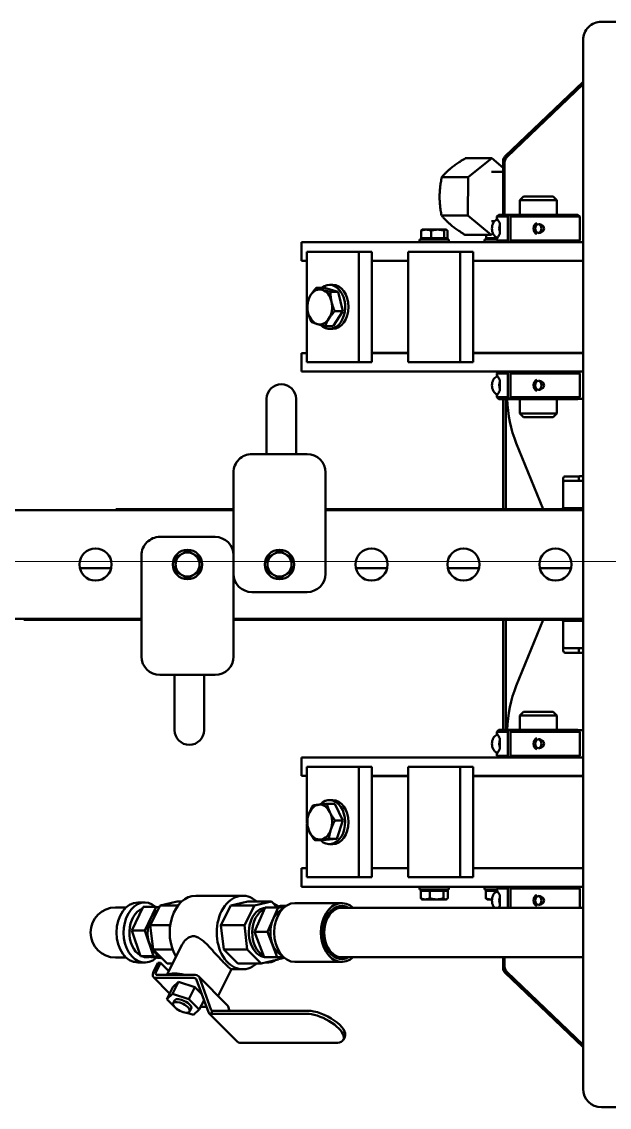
# Model space of a CAD drawing. Extents: x -3873 to 164127, y 7129 to 96529.
# Drawn here: x 45468 to 45787, y 64295 to 64885 of the extents above; entities that cross this region are included whole.
import ezdxf

# ---------------------------------------------------------------- set-up
doc = ezdxf.new("R2010")
doc.units = 0
doc.layers.add('LAYOUT Kromeka', color=1, linetype='CONTINUOUS', lineweight=5)
doc.layers.add('Visible (ISO)', color=7, linetype='CONTINUOUS', lineweight=50)

# ---------------------------------------------------------------- blocks, each defined once
blk = doc.blocks.new('KD45-Shackle washer')
at = {"layer": 'Visible (ISO)', "color": 0}
for p, q in [((7563, 5545), (7600, 5545)), ((7610, 4965), (7610, 5535)), ((7652.46, 5471.75), (7610, 5512.39)), ((7651.21, 5471.58), (7610, 5511.09)), ((7740.3, 5508.26), (7739.48, 5506.63)), ((7744.64, 5510.05), (7796.49, 5510.05)), ((7796.6, 5509.93), (7796.49, 5510.05)), ((7813.34, 5493.8), (7797.8, 5509.49)), ((7812.25, 5494.13), (7760.41, 5494.13)), ((7811.43, 5492.5), (7812.25, 5494.13)), ((7812.14, 5494.24), (7812.25, 5494.13)), ((7820.07, 5475.66), (7813.66, 5493.29)), ((7821.84, 5494.77), (7818.65, 5491.92)), ((7825.46, 5493.6), (7821.84, 5494.77)), ((7823.02, 5491.32), (7823.84, 5492.95)), ((7759.59, 5492.5), (7811.43, 5492.5)), ((7802.95, 5490.2), (7802.12, 5492.5)), ((7818.97, 5473.74), (7803.44, 5489.43)), ((7812.08, 5492.14), (7818.49, 5474.51)), ((7814.71, 5490.4), (7817.88, 5490.4)), ((7816.04, 5486.75), (7818.65, 5491.92)), ((7818.65, 5491.92), (7824.3, 5486.21)), ((7830.67, 5491.92), (7829.89, 5492.17)), ((7836.32, 5486.21), (7830.67, 5491.92)), ((7831.95, 5486.81), (7832.77, 5488.44)), ((7808.36, 5484.46), (7801.06, 5470)), ((7821.01, 5479.7), (7817.21, 5483.55)), ((7821.01, 5479.7), (7824.3, 5486.21)), ((7824.3, 5486.21), (7833.13, 5483.36)), ((7829.85, 5476.85), (7833.13, 5483.36)), ((7833.03, 5479.7), (7836.32, 5486.21)), ((7833.13, 5483.36), (7836.32, 5486.21)), ((7843.54, 5474.27), (7834.76, 5483.13)), ((7829.85, 5476.85), (7821.01, 5479.7)), ((7833.03, 5479.7), (7829.85, 5476.85)), ((7651.58, 5471.16), (7651.69, 5471.23)), ((7651.69, 5471.23), (7652.46, 5471.75)), ((7652.2, 5470.26), (7653.33, 5470.62)), ((7653.42, 5469.44), (7653.42, 5463.45)), ((7794.97, 5470), (7801.06, 5470)), ((7820.77, 5473.08), (7826.52, 5473.08)), ((7842.34, 5474.71), (7821.59, 5474.71)), ((7826.52, 5473.08), (7835.77, 5473.08)), ((7836.22, 5473.08), (7827.84, 5456.48)), ((7835.2, 5471.06), (7839.65, 5466.57)), ((7835.77, 5473.08), (7841.52, 5473.08)), ((7842.11, 5471.46), (7839.65, 5466.57)), ((7841.06, 5466.57), (7843.53, 5471.46)), ((7610, 5463.45), (7741.15, 5463.45)), ((7652.72, 5463.45), (7652.72, 5467.76)), ((7741.15, 5466), (7766.61, 5466)), ((7772.33, 5463.8), (7775.56, 5464.46)), ((7783.28, 5463.34), (7772.51, 5463.65)), ((7772.75, 5463.44), (7776.21, 5463.34)), ((7775.12, 5463.57), (7775.68, 5464.69)), ((7775.68, 5464.69), (7784.93, 5466.87)), ((7781.39, 5466.32), (7782.58, 5466.32)), ((7784.93, 5466.87), (7797.72, 5466.87)), ((7784.93, 5466.87), (7792.55, 5459.17)), ((7797.72, 5466.87), (7805.35, 5459.17)), ((7836.12, 5466.87), (7833.08, 5466.87)), ((7836.12, 5466.87), (7843.75, 5459.17)), ((7838.94, 5464.03), (7839.52, 5464.03)), ((7850.51, 5462.9), (7839.52, 5464.03)), ((7839.65, 5466.57), (7841.06, 5466.57)), ((7848.21, 5466.32), (7852.06, 5466.32)), ((7858.44, 5463.6), (7858.82, 5463.6)), ((7864.09, 5463.6), (7858.82, 5463.6)), ((7776.21, 5463.34), (7781.52, 5449.68)), ((7783.28, 5463.34), (7776.21, 5463.34)), ((7788.59, 5449.68), (7783.28, 5463.34)), ((7783.89, 5463.23), (7783.31, 5463.25)), ((7792.55, 5459.17), (7805.35, 5459.17)), ((7792.55, 5459.17), (7794.1, 5446.1)), ((7805.35, 5459.17), (7806.9, 5446.1)), ((7843.75, 5459.17), (7833.13, 5459.17)), ((7839.67, 5463.29), (7843.44, 5462.9)), ((7843.44, 5462.9), (7848.24, 5448.87)), ((7850.51, 5462.9), (7843.44, 5462.9)), ((7843.75, 5459.17), (7845.29, 5446.1)), ((7845.86, 5463.38), (7847.13, 5463.38)), ((7848.5, 5463.32), (7847.42, 5463.37)), ((7855.31, 5448.87), (7850.51, 5462.9)), ((7781.52, 5449.68), (7775.81, 5436.34)), ((7788.59, 5449.68), (7781.52, 5449.68)), ((7782.88, 5436.34), (7788.59, 5449.68)), ((7794.1, 5446.1), (7788.65, 5435.31)), ((7794.1, 5446.1), (7806.9, 5446.1)), ((7806.9, 5446.1), (7801.45, 5435.31)), ((7845.29, 5446.1), (7834.43, 5446.1)), ((7845.29, 5446.1), (7839.85, 5435.31)), ((7848.24, 5448.87), (7842.05, 5435.97)), ((7855.31, 5448.87), (7848.24, 5448.87)), ((7849.12, 5435.97), (7855.31, 5448.87)), ((7610, 5436.55), (7741.15, 5436.55)), ((7611.83, 5436.55), (7611.83, 5426.1)), ((7649.52, 5426.1), (7649.52, 5436.55)), ((7650.93, 5426.1), (7650.93, 5436.55)), ((7655.28, 5429.62), (7655.28, 5435.58)), ((7741.15, 5434), (7766.61, 5434)), ((7771.44, 5435.53), (7774.48, 5435.53)), ((7775.81, 5436.34), (7772.61, 5436.44)), ((7774.48, 5435.53), (7776.6, 5435.96)), ((7782.88, 5436.34), (7775.81, 5436.34)), ((7779.41, 5433.13), (7776.22, 5436.34)), ((7788.65, 5435.31), (7779.41, 5433.13)), ((7783.89, 5436.77), (7783.05, 5436.73)), ((7788.65, 5435.31), (7801.45, 5435.31)), ((7801.45, 5435.31), (7792.21, 5433.13)), ((7839.85, 5435.31), (7830.16, 5435.31)), ((7839.85, 5435.31), (7830.6, 5433.13)), ((7842.05, 5435.97), (7840.27, 5436.15)), ((7849.12, 5435.97), (7842.05, 5435.97)), ((7858.44, 5436.4), (7858.82, 5436.4)), ((7858.82, 5436.4), (7864.09, 5436.4)), ((7657.93, 5427.3), (7657.93, 5428.47)), ((7660.41, 5432), (7659.51, 5432)), ((7662.05, 5432), (7660.41, 5432)), ((7662.05, 5432), (7662.4, 5431.8)), ((7662.9, 5427.3), (7662.9, 5431.42)), ((7683.55, 5427.3), (7683.55, 5431.42)), ((7684.4, 5432), (7684.05, 5431.8)), ((7684.74, 5432), (7684.4, 5432)), ((7689.6, 5432), (7684.74, 5432)), ((7685.93, 5427.3), (7685.93, 5431.42)), ((7695.77, 5432), (7689.6, 5432)), ((7693.28, 5427.3), (7693.28, 5431.42)), ((7697.4, 5432), (7695.77, 5432)), ((7697.4, 5432), (7697.75, 5431.8)), ((7698.26, 5427.3), (7698.26, 5431.42)), ((7779.41, 5433.13), (7792.21, 5433.13)), ((7794.97, 5430), (7820.56, 5430)), ((7830.6, 5433.13), (7828.16, 5433.13)), ((7848.21, 5433.68), (7852.06, 5433.68)), ((7610, 5425.1), (7613.12, 5425.1)), ((7611.83, 5426.1), (7649.52, 5426.1)), ((7612.83, 5425.1), (7611.83, 5426.1)), ((7630.8, 5425.1), (7613.12, 5425.1)), ((7630.8, 5425.1), (7637.87, 5425.1)), ((7761.61, 5425.1), (7637.87, 5425.1)), ((7650.93, 5426.1), (7656.83, 5426.1)), ((7655.83, 5425.1), (7656.83, 5426.1)), ((7657.93, 5427.3), (7656.75, 5427.3)), ((7656.83, 5427.1), (7656.83, 5426.1)), ((7656.83, 5426.7), (7663.55, 5426.7)), ((7662.9, 5427.3), (7657.93, 5427.3)), ((7661.25, 5427.3), (7661.25, 5426.7)), ((7663.55, 5425.1), (7663.55, 5426.7)), ((7682.9, 5426.7), (7698.9, 5426.7)), ((7682.9, 5425.1), (7682.9, 5426.7)), ((7685.93, 5427.3), (7683.55, 5427.3)), ((7685.2, 5427.3), (7685.2, 5426.7)), ((7693.28, 5427.3), (7685.93, 5427.3)), ((7698.26, 5427.3), (7693.28, 5427.3)), ((7696.6, 5427.3), (7696.6, 5426.7)), ((7698.9, 5425.1), (7698.9, 5426.7)), ((7761.61, 5425.1), (7763.08, 5425.1)), ((7763.08, 5415.1), (7763.08, 5425.1)), ((7669.69, 5420), (7676.76, 5420)), ((7669.69, 5420), (7669.69, 5360)), ((7705.04, 5420), (7676.76, 5420)), ((7676.76, 5420), (7676.76, 5360)), ((7705.04, 5360), (7705.04, 5420)), ((7724.84, 5420), (7731.91, 5420)), ((7724.84, 5420), (7724.84, 5360)), ((7760.2, 5420), (7731.91, 5420)), ((7731.91, 5420), (7731.91, 5360)), ((7760.2, 5391.12), (7760.2, 5420)), ((7613.12, 5415.1), (7610, 5415.1)), ((7669.69, 5415), (7610, 5415)), ((7613.12, 5415.1), (7630.8, 5415.1)), ((7624.33, 5415.1), (7624.33, 5415)), ((7637.87, 5415.1), (7630.8, 5415.1)), ((7637.87, 5415.1), (7669.69, 5415.1)), ((7644.33, 5415.1), (7644.33, 5415)), ((7652.72, 5415), (7652.72, 5415.1)), ((7653.42, 5415.1), (7653.42, 5415)), ((7659.55, 5415.1), (7659.55, 5415)), ((7705.04, 5415.1), (7724.84, 5415.1)), ((7724.84, 5415), (7705.04, 5415)), ((7760.2, 5415.1), (7761.61, 5415.1)), ((7763.08, 5415.1), (7761.61, 5415.1)), ((7740.51, 5389.13), (7743.85, 5399.04)), ((7743.85, 5399.04), (7751.58, 5399.9)), ((7743.85, 5399.04), (7748.13, 5399.04)), ((7746.05, 5402), (7747.82, 5402)), ((7751.58, 5399.9), (7755.86, 5399.9)), ((7740.51, 5389.13), (7744.79, 5389.13)), ((7744.91, 5380.1), (7740.51, 5389.13)), ((7760.2, 5360), (7760.2, 5390.36)), ((7744.91, 5380.1), (7749.19, 5380.1)), ((7746.05, 5378), (7747.82, 5378)), ((7669.69, 5365), (7610, 5365)), ((7610, 5364.9), (7613.12, 5364.9)), ((7630.8, 5364.9), (7613.12, 5364.9)), ((7624.33, 5365), (7624.33, 5364.9)), ((7630.8, 5364.9), (7637.87, 5364.9)), ((7669.69, 5364.9), (7637.87, 5364.9)), ((7644.33, 5365), (7644.33, 5364.9)), ((7652.72, 5364.9), (7652.72, 5365)), ((7653.42, 5365), (7653.42, 5364.9)), ((7724.84, 5365), (7705.04, 5365)), ((7724.84, 5364.9), (7705.04, 5364.9)), ((7761.61, 5364.9), (7760.2, 5364.9)), ((7761.61, 5364.9), (7763.08, 5364.9)), ((7763.08, 5354.9), (7763.08, 5364.9)), ((7669.69, 5360), (7676.76, 5360)), ((7676.76, 5360), (7705.04, 5360)), ((7724.84, 5360), (7731.91, 5360)), ((7731.91, 5360), (7760.2, 5360)), ((7613.12, 5354.9), (7610, 5354.9)), ((7612.83, 5354.9), (7611.83, 5353.9)), ((7611.83, 5353.9), (7611.83, 5340.9)), ((7649.52, 5353.9), (7611.83, 5353.9)), ((7613.12, 5354.9), (7630.8, 5354.9)), ((7637.87, 5354.9), (7630.8, 5354.9)), ((7637.87, 5354.9), (7761.61, 5354.9)), ((7649.52, 5340.9), (7649.52, 5353.9)), ((7650.93, 5340.9), (7650.93, 5353.9)), ((7656.83, 5353.9), (7650.93, 5353.9)), ((7655.83, 5354.9), (7656.83, 5353.9)), ((7656.83, 5353.9), (7656.83, 5352.9)), ((7763.08, 5354.9), (7761.61, 5354.9)), ((7655.28, 5344.42), (7655.28, 5350.38)), ((7612.73, 5340), (7610, 5340)), ((7611.83, 5340.9), (7649.52, 5340.9)), ((7612.83, 5339.9), (7611.83, 5340.9)), ((7648.81, 5339.9), (7612.83, 5339.9)), ((7624.33, 5339.9), (7624.33, 5332)), ((7644.33, 5339.9), (7644.33, 5332)), ((7650.23, 5339.9), (7648.81, 5339.9)), ((7655.83, 5339.9), (7650.23, 5339.9)), ((7650.93, 5340.9), (7656.83, 5340.9)), ((7652.01, 5339.9), (7652.01, 5280)), ((7653.42, 5339.9), (7653.42, 5280)), ((7655.83, 5339.9), (7656.83, 5340.9)), ((7656.83, 5341.9), (7656.83, 5340.9)), ((7816, 5340), (7816, 5320)), ((7832, 5320), (7832, 5340)), ((7624.33, 5332), (7644.33, 5332)), ((7626.33, 5330), (7624.33, 5332)), ((7642.33, 5330), (7626.33, 5330)), ((7642.33, 5330), (7644.33, 5332)), ((7816, 5310), (7816, 5320)), ((7832, 5310), (7832, 5320)), ((7631.63, 5280), (7646.28, 5315.9)), ((7810, 5310), (7840, 5310)), ((7800, 5245), (7800, 5300)), ((7850, 5300), (7850, 5245)), ((7611.33, 5298.05), (7610, 5298.05)), ((7619.75, 5295.55), (7610, 5295.55)), ((7611.83, 5297.92), (7619.75, 5297.92)), ((7612.35, 5295.55), (7612.35, 5297.03)), ((7620.75, 5296.54), (7620.75, 5296.92)), ((7620.75, 5296.54), (7620.75, 5294.55)), ((7620.75, 5294.55), (7620.75, 5281.55)), ((7610, 5280.55), (7620.25, 5280.55)), ((7613.72, 5280.55), (7613.72, 5280.35)), ((7620.75, 5281.55), (7620.75, 5281.05)), ((7620.75, 5281.05), (7620.75, 5280.35)), ((7621.28, 5280.35), (7610, 5280.35)), ((7800, 5279.5), (7610, 5279.5)), ((7800, 5280), (7622.04, 5280)), ((7914, 5280), (7850, 5280)), ((8925, 5279.5), (7850, 5279.5)), ((7914, 5279.5), (7914, 5280)), ((7790, 5265), (7760, 5265)), ((7633.52, 5251.99), (7616.48, 5251.99)), ((7683.52, 5251.99), (7666.48, 5251.99)), ((7733.52, 5251.99), (7716.48, 5251.99)), ((7750, 5255), (7750, 5200)), ((7800, 5200), (7800, 5255)), ((7883.52, 5251.99), (7866.48, 5251.99)), ((7840, 5235), (7810, 5235)), ((7750, 5220.5), (7610, 5220.5)), ((7610, 5219.65), (7621.28, 5219.65)), ((7620.25, 5219.45), (7610, 5219.45)), ((7613.72, 5219.45), (7613.72, 5219.65)), ((7620.75, 5219.65), (7620.75, 5218.95)), ((7620.75, 5218.45), (7620.75, 5218.95)), ((7620.75, 5205.45), (7620.75, 5218.45)), ((7750, 5220), (7622.04, 5220)), ((7631.63, 5220), (7646.28, 5184.1)), ((7652.01, 5160.1), (7652.01, 5220)), ((7653.42, 5160.1), (7653.42, 5220)), ((8925, 5220.5), (7800, 5220.5)), ((7864, 5220), (7800, 5220)), ((7864, 5220), (7864, 5220.5)), ((7610, 5204.45), (7619.75, 5204.45)), ((7612.35, 5204.45), (7612.35, 5202.97)), ((7620.75, 5205.45), (7620.75, 5203.46)), ((7610, 5201.95), (7611.33, 5201.95)), ((7619.75, 5202.08), (7611.83, 5202.08)), ((7620.75, 5203.08), (7620.75, 5203.46)), ((7760, 5190), (7790, 5190)), ((7766, 5190), (7766, 5180)), ((7782, 5190), (7782, 5180)), ((7766, 5180), (7766, 5160)), ((7782, 5160), (7782, 5180)), ((7626.33, 5170), (7624.33, 5168)), ((7626.33, 5170), (7642.33, 5170)), ((7642.33, 5170), (7644.33, 5168)), ((7644.33, 5168), (7624.33, 5168)), ((7624.33, 5168), (7624.33, 5160.1)), ((7644.33, 5168), (7644.33, 5160.1)), ((7610, 5160), (7612.73, 5160)), ((7612.83, 5160.1), (7611.83, 5159.1)), ((7611.83, 5159.1), (7611.83, 5146.1)), ((7649.52, 5159.1), (7611.83, 5159.1)), ((7612.83, 5160.1), (7648.81, 5160.1)), ((7648.81, 5160.1), (7650.23, 5160.1)), ((7649.52, 5146.1), (7649.52, 5159.1)), ((7650.23, 5160.1), (7655.83, 5160.1)), ((7650.93, 5146.1), (7650.93, 5159.1)), ((7656.83, 5159.1), (7650.93, 5159.1)), ((7655.83, 5160.1), (7656.83, 5159.1)), ((7656.83, 5159.1), (7656.83, 5158.1)), ((7655.28, 5149.62), (7655.28, 5155.58)), ((7610, 5145.1), (7613.12, 5145.1)), ((7611.83, 5146.1), (7649.52, 5146.1)), ((7612.83, 5145.1), (7611.83, 5146.1)), ((7630.8, 5145.1), (7613.12, 5145.1)), ((7630.8, 5145.1), (7637.87, 5145.1)), ((7761.61, 5145.1), (7637.87, 5145.1)), ((7650.93, 5146.1), (7656.83, 5146.1)), ((7655.83, 5145.1), (7656.83, 5146.1)), ((7656.83, 5147.1), (7656.83, 5146.1)), ((7761.61, 5145.1), (7763.08, 5145.1)), ((7763.08, 5135.1), (7763.08, 5145.1)), ((7669.69, 5140), (7676.76, 5140)), ((7669.69, 5140), (7669.69, 5080)), ((7705.04, 5140), (7676.76, 5140)), ((7676.76, 5140), (7676.76, 5080)), ((7705.04, 5080), (7705.04, 5140)), ((7724.84, 5140), (7731.91, 5140)), ((7724.84, 5140), (7724.84, 5080)), ((7760.2, 5140), (7731.91, 5140)), ((7731.91, 5140), (7731.91, 5080)), ((7760.2, 5080), (7760.2, 5140)), ((7613.12, 5135.1), (7610, 5135.1)), ((7669.69, 5135), (7610, 5135)), ((7613.12, 5135.1), (7630.8, 5135.1)), ((7624.33, 5135.1), (7624.33, 5135)), ((7637.87, 5135.1), (7630.8, 5135.1)), ((7637.87, 5135.1), (7669.69, 5135.1)), ((7644.33, 5135.1), (7644.33, 5135)), ((7652.72, 5135.1), (7652.72, 5135)), ((7653.42, 5135), (7653.42, 5135.1)), ((7705.04, 5135.1), (7724.84, 5135.1)), ((7724.84, 5135), (7705.04, 5135)), ((7760.2, 5135.1), (7761.61, 5135.1)), ((7763.08, 5135.1), (7761.61, 5135.1)), ((7746.05, 5122), (7747.82, 5122)), ((7740.66, 5112.31), (7745.87, 5120.44)), ((7745.87, 5120.44), (7750.15, 5120.44)), ((7743.04, 5101.87), (7740.66, 5112.31)), ((7740.66, 5112.31), (7744.94, 5112.31)), ((7743.04, 5101.87), (7747.32, 5101.87)), ((7750.62, 5099.56), (7743.04, 5101.87)), ((7746.05, 5098), (7747.82, 5098)), ((7750.62, 5099.56), (7754.9, 5099.56)), ((7669.69, 5085), (7610, 5085)), ((7610, 5084.9), (7613.12, 5084.9)), ((7630.8, 5084.9), (7613.12, 5084.9)), ((7624.33, 5085), (7624.33, 5084.9)), ((7630.8, 5084.9), (7637.87, 5084.9)), ((7669.69, 5084.9), (7637.87, 5084.9)), ((7644.33, 5085), (7644.33, 5084.9)), ((7652.72, 5085), (7652.72, 5084.9)), ((7653.42, 5084.9), (7653.42, 5085)), ((7659.55, 5084.9), (7659.55, 5085)), ((7669.69, 5080), (7676.76, 5080)), ((7676.76, 5080), (7705.04, 5080)), ((7724.84, 5085), (7705.04, 5085)), ((7724.84, 5084.9), (7705.04, 5084.9)), ((7724.84, 5080), (7731.91, 5080)), ((7731.91, 5080), (7760.2, 5080)), ((7761.61, 5084.9), (7760.2, 5084.9)), ((7761.61, 5084.9), (7763.08, 5084.9)), ((7763.08, 5074.9), (7763.08, 5084.9)), ((7613.12, 5074.9), (7610, 5074.9)), ((7612.83, 5074.9), (7611.83, 5073.9)), ((7613.12, 5074.9), (7630.8, 5074.9)), ((7637.87, 5074.9), (7630.8, 5074.9)), ((7637.87, 5074.9), (7761.61, 5074.9)), ((7655.83, 5074.9), (7656.83, 5073.9)), ((7663.55, 5074.9), (7663.55, 5073.3)), ((7682.9, 5074.9), (7682.9, 5073.3)), ((7698.9, 5074.9), (7698.9, 5073.3)), ((7763.08, 5074.9), (7761.61, 5074.9)), ((7611.83, 5073.9), (7611.83, 5060.9)), ((7649.52, 5073.9), (7611.83, 5073.9)), ((7649.52, 5060.9), (7649.52, 5073.9)), ((7650.93, 5060.9), (7650.93, 5073.9)), ((7656.83, 5073.9), (7650.93, 5073.9)), ((7655.28, 5064.42), (7655.28, 5070.38)), ((7656.75, 5072.7), (7657.26, 5072.7)), ((7656.83, 5073.9), (7656.83, 5072.9)), ((7663.55, 5073.3), (7656.83, 5073.3)), ((7657.26, 5072.7), (7662.73, 5072.7)), ((7657.26, 5072.7), (7657.26, 5072.02)), ((7659.9, 5070.78), (7658.98, 5070.05)), ((7659.9, 5070.78), (7674.24, 5070.78)), ((7672.57, 5060.25), (7659.9, 5070.78)), ((7661.25, 5072.7), (7661.25, 5073.3)), ((7662.73, 5072.7), (7662.73, 5070.78)), ((7698.9, 5073.3), (7682.9, 5073.3)), ((7683.72, 5072.7), (7683.72, 5068.58)), ((7683.72, 5072.7), (7685.43, 5072.7)), ((7684.4, 5068), (7684.22, 5068.1)), ((7685.2, 5072.7), (7685.2, 5073.3)), ((7685.43, 5072.7), (7685.43, 5068.58)), ((7685.43, 5072.7), (7692.61, 5072.7)), ((7692.61, 5072.7), (7698.08, 5072.7)), ((7692.61, 5072.7), (7692.61, 5068.58)), ((7696.6, 5072.7), (7696.6, 5073.3)), ((7697.4, 5068), (7697.58, 5068.1)), ((7698.08, 5072.7), (7698.08, 5068.58)), ((7658.11, 5063.45), (7659.79, 5063.45)), ((7684.4, 5068), (7684.57, 5068)), ((7684.57, 5068), (7689.02, 5068)), ((7689.02, 5068), (7695.35, 5068)), ((7695.35, 5068), (7697.4, 5068)), ((7611.83, 5060.9), (7649.52, 5060.9)), ((7612.83, 5059.9), (7611.83, 5060.9)), ((7648.81, 5059.9), (7612.83, 5059.9)), ((7624.33, 5059.9), (7624.33, 5052)), ((7644.33, 5059.9), (7644.33, 5052)), ((7650.23, 5059.9), (7648.81, 5059.9)), ((7655.83, 5059.9), (7650.23, 5059.9)), ((7650.93, 5060.9), (7656.83, 5060.9)), ((7652.72, 5059.9), (7652.72, 5032.24)), ((7653.42, 5030.56), (7653.42, 5059.9)), ((7655.83, 5059.9), (7656.83, 5060.9)), ((7656.83, 5061.9), (7656.83, 5060.9)), ((7672.46, 5039.46), (7672.57, 5060.25)), ((7672.57, 5060.25), (7686.91, 5060.25)), ((7624.33, 5052), (7644.33, 5052)), ((7626.33, 5050), (7624.33, 5052)), ((7642.33, 5050), (7644.33, 5052)), ((7642.33, 5050), (7626.33, 5050)), ((7659.67, 5029.22), (7672.46, 5039.46)), ((7672.46, 5039.46), (7686.79, 5039.46)), ((7653.42, 5036.55), (7659.79, 5036.55)), ((7653.42, 5034.41), (7659.67, 5029.22)), ((7610, 4988.91), (7651.21, 5028.42)), ((7610, 4987.61), (7652.46, 5028.25)), ((7651.69, 5028.77), (7651.58, 5028.84)), ((7652.46, 5028.25), (7651.69, 5028.77)), ((7652.2, 5029.74), (7653.33, 5029.38)), ((7659.67, 5029.22), (7674, 5029.22)), ((7563, 4955), (7600, 4955))]:
    blk.add_line(p, q, dxfattribs=at)
for centre, radius in [((7625, 5250), 8.75), ((7675, 5250), 8.75), ((7725, 5250), 8.75), ((7775, 5250), 8), ((7825, 5250), 8), ((7875, 5250), 8.75)]:
    blk.add_circle(centre, radius, dxfattribs=at)
for centre, radius, start, end in [((7600, 5535), 10, 0, 90), ((7864.09, 5450), 13.6, 270, 90), ((7824, 5340), 8, 0, 180), ((7810, 5300), 10, 90, 180), ((7840, 5300), 10, 0, 90), ((7611.33, 5297.03), 1.02, 0, 90), ((7619.75, 5296.92), 1, 0, 90), ((7619.75, 5294.55), 1, 0, 90), ((7620.25, 5281.05), 0.5, 270, 0), ((7621.28, 5279.35), 1, 8.72041, 90), ((7760, 5255), 10, 90, 180), ((7790, 5255), 10, 0, 90), ((7775, 5250), 6.5, 120, 180), ((7775, 5250), 6.5, 60, 120), ((7775, 5250), 6.5, 0, 60), ((7825, 5250), 6.5, 120, 180), ((7825, 5250), 6.5, 60, 120), ((7825, 5250), 6.5, 0, 60), ((7775, 5250), 6.5, 180, 240), ((7775, 5250), 6.5, 300, 0), ((7825, 5250), 6.5, 180, 240), ((7825, 5250), 6.5, 300, 0), ((7775, 5250), 6.5, 240, 300), ((7810, 5245), 10, 180, 270), ((7825, 5250), 6.5, 240, 300), ((7840, 5245), 10, 270, 0), ((7620.25, 5218.95), 0.5, 0, 90), ((7621.28, 5220.65), 1, 270, 351.27959), ((7619.75, 5205.45), 1, 270, 0), ((7611.33, 5202.97), 1.02, 270, 0), ((7619.75, 5203.08), 1, 270, 0), ((7760, 5200), 10, 180, 270), ((7790, 5200), 10, 270, 0), ((7774, 5160), 8, 180, 0), ((7600, 4965), 10, 270, 0)]:
    blk.add_arc(centre, radius, start, end, dxfattribs=at)
for centre, major_axis, ratio, start_param, end_param in [((7751.71, 5500.46), (-12.23, 6.17), 0.410854, 0, 2.458446), ((7752.53, 5502.09), (-12.23, 6.17), 0.410854, 5.600039, 8.741632), ((7794.96, 5506.68), (2.84, 2.81), 0.575499, 0, 0.526358), ((7810.5, 5490.99), (2.84, 2.81), 0.575499, 6.024145, 6.809543), ((7807.7, 5493.65), (-4.26, -4.22), 0.575499, 6.024145, 6.283185), ((7810.5, 5490.99), (1.42, 1.41), 0.575499, 6.024145, 6.686363), ((7827.48, 5489.07), (4.46, -2.25), 0.410854, 3.141593, 6.283185), ((7823.24, 5477.97), (-2.84, -2.81), 0.575499, 6.024145, 6.809543), ((7648.9, 5467.76), (0, 5.4), 0.707107, 4.712389, 5.105088), ((7794.97, 5450), (0, 20), 0.707107, 2.574825, 6.849953), ((7823.24, 5477.97), (-4.26, -4.22), 0.575499, 6.024145, 6.809543), ((7823.38, 5480.93), (13.39, -6.76), 0.410854, 5.149012, 6.051066), ((7840.7, 5471.46), (1.42, 1.41), 0.575499, 5.238747, 6.809543), ((7840.7, 5471.46), (2.84, 2.81), 0.575499, 5.238747, 6.809543), ((7741.15, 5450), (0, -16), 0.707107, 5.710825, 9.997138), ((7741.15, 5450), (0, -14.45), 0.707107, 5.908973, 9.79899), ((7741.15, 5450), (0, -13.45), 0.707107, 0, 3.141593), ((7741.86, 5450), (0, 13.45), 0.707107, 3.104409, 6.320369), ((7766.61, 5450), (0, 16), 0.707107, 3.141593, 6.283185), ((7781.39, 5450), (0, 16.32), 0.707107, 6.200134, 6.697034), ((7782.17, 5450), (0, 13.45), 0.707107, 3.228762, 6.374385), ((7848.21, 5450), (0, 16.32), 0.707107, 2.605544, 6.849404), ((7852.06, 5450), (0, 16.32), 0.707107, 3.141593, 6.283185), ((7770.5, 5450), (0, -13.38), 0.707107, 0.323768, 2.817825), ((7780.38, 5450), (0, 13.38), 0.707107, 3.453498, 5.939334), ((7820.56, 5450), (0, -20), 0.707107, 0, 2.289058), ((7837.25, 5450), (0, 13.38), 0.707107, 3.55975, 5.956793), ((7847.13, 5450), (0, 13.38), 0.707107, 6.053045, 6.283185), ((7847.13, 5450), (0, 13.38), 0.707107, 3.4142, 5.897854), ((7757.42, 5450), (0, 12.92), 0.707107, 0.973321, 1.048174), ((7757.42, 5450), (0, 10.8), 0.707107, 1.082825, 1.209564), ((7757.42, 5450), (0, 10.8), 0.707107, 1.932029, 2.058767), ((7757.42, 5450), (0, 12.92), 0.707107, 2.093418, 2.168272), ((7634.77, 5432.6), (0, -3), 0.707107, 0.13931, 3.002283), ((7652.01, 5432.6), (0, 5), 0.707107, 4.320838, 5.10394), ((7781.39, 5450), (0, -16.32), 0.707107, 5.769825, 6.00773), ((7746.05, 5390), (0, -12), 0.707107, 3.141593, 6.283185), ((7747.82, 5390), (0, -12), 0.707107, 2.541664, 6.934166), ((7753.13, 5390), (0, 9.5), 0.707107, 0.079273, 1.12647), ((7753.13, 5390), (0, 9.5), 0.707107, 5.315261, 6.362458), ((7753.13, 5390), (0, -9.5), 0.707107, 4.268063, 5.315261), ((7753.13, 5390), (0, 9.5), 0.707107, 4.268063, 5.315261), ((7753.13, 5390), (0, -9.5), 0.707107, 5.315261, 6.362458), ((7753.13, 5390), (0, -9.5), 0.707107, 0.079273, 1.12647), ((7634.77, 5347.4), (0, -3), 0.707107, 0.13931, 3.002283), ((7652.01, 5347.4), (0, 5), 0.707107, 4.320838, 5.10394), ((7613.83, 5342.4), (0, 53), 0.707107, 4.18879, 4.66525), ((7613.83, 5157.6), (0, -53), 0.707107, 1.617936, 2.094395), ((7634.77, 5152.6), (0, -3), 0.707107, 0.13931, 3.002283), ((7652.01, 5152.6), (0, 5), 0.707107, 4.320838, 5.10394), ((7746.05, 5110), (0, -12), 0.707107, 3.141593, 6.283185), ((7747.82, 5110), (0, -12), 0.707107, 2.527064, 6.798372), ((7753.13, 5110), (0, -9.5), 0.707107, 3.976491, 5.023689), ((7753.13, 5110), (0, 9.5), 0.707107, 6.070886, 7.118084), ((7753.13, 5110), (0, 9.5), 0.707107, 5.023689, 6.070886), ((7753.13, 5110), (0, 9.5), 0.707107, 3.976491, 5.023689), ((7753.13, 5110), (0, -9.5), 0.707107, 5.023689, 6.070886), ((7753.13, 5110), (0, -9.5), 0.707107, 6.070886, 7.118084), ((7634.77, 5067.4), (0, -3), 0.707107, 0.13931, 3.002283), ((7652.01, 5067.4), (0, 5), 0.707107, 4.320838, 5.10394), ((7648.9, 5032.24), (0, -5.4), 0.707107, 1.178097, 1.570796)]:
    blk.add_ellipse(centre, major_axis=major_axis, ratio=ratio, start_param=start_param, end_param=end_param, dxfattribs=at)
for centre, major_axis, ratio in [((7828.31, 5490.69), (-4.46, 2.25), 0.410854), ((7634.33, 5432.6), (0, 2.39), 0.707107), ((7634.33, 5347.4), (0, 2.39), 0.707107), ((7634.33, 5152.6), (0, -2.39), 0.707107), ((7634.33, 5067.4), (0, -2.39), 0.707107)]:
    blk.add_ellipse(centre, major_axis=major_axis, ratio=ratio, dxfattribs=at)
for points in [[(7652.43, 5469.83), (7652.1, 5470.48), (7651.69, 5471.08), (7651.21, 5471.58)], [(7651.21, 5028.42), (7651.69, 5028.92), (7652.1, 5029.52), (7652.43, 5030.17)]]:
    blk.add_open_spline(points, degree=3, dxfattribs=at)
for points, knots in [([(7652.46, 5471.75), (7652.62, 5471.57), (7652.77, 5471.38), (7653.06, 5471.01), (7653.2, 5470.82), (7653.33, 5470.62)], [0, 0, 0, 0, 0.0730599, 0.0730599, 0.1461198, 0.1461198, 0.1461198, 0.1461198]), ([(7653.33, 5470.62), (7653.36, 5470.43), (7653.38, 5470.23), (7653.42, 5469.83), (7653.42, 5469.63), (7653.42, 5469.44)], [0, 0, 0, 0, 0.0597919, 0.0597919, 0.1195838, 0.1195838, 0.1195838, 0.1195838]), ([(7827.84, 5456.48), (7827.32, 5455.47), (7826.63, 5454.51), (7825.22, 5453.23), (7824.59, 5452.8), (7823.25, 5452.21), (7822.54, 5452.05), (7821.12, 5452.05), (7820.39, 5452.21), (7818.95, 5452.8), (7818.23, 5453.23), (7816.09, 5454.8), (7814.67, 5456.22), (7812.03, 5459.03), (7810.61, 5460.63), (7808.54, 5462.92), (7807.86, 5463.67), (7806.56, 5465.06), (7805.94, 5465.7), (7804.81, 5466.85), (7804.27, 5467.37), (7803.29, 5468.28), (7802.85, 5468.66), (7801.75, 5469.58), (7801.29, 5469.87), (7801.08, 5469.99), (7801.06, 5470), (7801.06, 5470)], [3.740385, 3.740385, 3.740385, 3.740385, 4.179538, 4.179538, 4.481708, 4.481708, 4.783878, 4.783878, 5.086048, 5.086048, 5.388218, 5.388218, 5.992559, 5.992559, 6.584188, 6.584188, 6.880003, 6.880003, 7.175817, 7.175817, 7.471632, 7.471632, 7.767446, 7.767446, 8.359076, 8.359076, 8.522049, 8.522049, 8.522049, 8.522049]), ([(7634.31, 5430.14), (7633.93, 5430.16), (7633.52, 5430.21), (7632.71, 5430.47), (7632.31, 5430.68), (7631.76, 5431.16), (7631.56, 5431.41), (7631.27, 5431.98), (7631.2, 5432.3), (7631.2, 5432.9), (7631.27, 5433.22), (7631.56, 5433.79), (7631.76, 5434.04), (7632.31, 5434.52), (7632.71, 5434.73), (7633.52, 5434.99), (7633.93, 5435.04), (7634.31, 5435.06)], [0.4936096, 0.4936096, 0.4936096, 0.4936096, 0.605661, 0.605661, 0.7329144, 0.7329144, 0.8235608, 0.8235608, 0.9142071, 0.9142071, 1.0048535, 1.0048535, 1.0954998, 1.0954998, 1.2227532, 1.2227532, 1.3348046, 1.3348046, 1.3348046, 1.3348046]), ([(7655.28, 5435.58), (7655.37, 5435.73), (7655.45, 5435.88), (7655.65, 5436.2), (7655.76, 5436.38), (7655.87, 5436.55)], [-1.7775899, -1.7775899, -1.7775899, -1.7775899, -1.6965147, -1.6965147, -1.577538, -1.577538, -1.577538, -1.577538]), ([(7656.48, 5427.68), (7656.64, 5427.71), (7656.79, 5427.76), (7657.31, 5427.98), (7657.66, 5428.21), (7658.29, 5428.81), (7658.57, 5429.18), (7659.05, 5430.04), (7659.23, 5430.52), (7659.48, 5431.54), (7659.54, 5432.08), (7659.54, 5433.16), (7659.47, 5433.69), (7659.22, 5434.72), (7659.03, 5435.2), (7658.59, 5435.98), (7658.37, 5436.28), (7658.11, 5436.55)], [5.464317, 5.464317, 5.464317, 5.464317, 5.585319, 5.585319, 5.884874, 5.884874, 6.205736, 6.205736, 6.538036, 6.538036, 6.872454, 6.872454, 7.206819, 7.206819, 7.541231, 7.541231, 7.801616, 7.801616, 7.801616, 7.801616]), ([(7656.6, 5427.71), (7656.63, 5427.63), (7656.65, 5427.57), (7656.78, 5427.22), (7656.84, 5427.1), (7656.82, 5427.1), (7656.7, 5427.32), (7656.24, 5428.07), (7655.9, 5428.59), (7655.45, 5429.32), (7655.37, 5429.47), (7655.28, 5429.62)], [0.61833, 0.61833, 0.61833, 0.61833, 0.674479, 0.674479, 0.943946, 0.943946, 1.320231, 1.320231, 1.696515, 1.696515, 1.77759, 1.77759, 1.77759, 1.77759]), ([(7655.28, 5350.38), (7655.37, 5350.53), (7655.45, 5350.68), (7655.9, 5351.41), (7656.24, 5351.93), (7656.7, 5352.68), (7656.82, 5352.9), (7656.84, 5352.9), (7656.78, 5352.78), (7656.65, 5352.43), (7656.63, 5352.37), (7656.6, 5352.29)], [-1.77759, -1.77759, -1.77759, -1.77759, -1.696515, -1.696515, -1.320231, -1.320231, -0.943946, -0.943946, -0.674479, -0.674479, -0.61833, -0.61833, -0.61833, -0.61833]), ([(7656.48, 5342.48), (7656.64, 5342.51), (7656.79, 5342.56), (7657.31, 5342.78), (7657.66, 5343.01), (7658.29, 5343.61), (7658.57, 5343.98), (7659.05, 5344.84), (7659.23, 5345.32), (7659.48, 5346.34), (7659.54, 5346.88), (7659.54, 5347.96), (7659.47, 5348.49), (7659.22, 5349.52), (7659.03, 5350), (7658.54, 5350.87), (7658.24, 5351.25), (7657.56, 5351.86), (7657.19, 5352.09), (7656.69, 5352.27), (7656.59, 5352.3), (7656.48, 5352.32)], [5.157749, 5.157749, 5.157749, 5.157749, 5.278751, 5.278751, 5.578306, 5.578306, 5.899168, 5.899168, 6.231468, 6.231468, 6.565886, 6.565886, 6.900251, 6.900251, 7.234663, 7.234663, 7.566791, 7.566791, 7.886367, 7.886367, 7.965818, 7.965818, 7.965818, 7.965818]), ([(7634.31, 5344.94), (7633.93, 5344.96), (7633.52, 5345.01), (7632.71, 5345.27), (7632.31, 5345.48), (7631.76, 5345.96), (7631.56, 5346.21), (7631.27, 5346.78), (7631.2, 5347.1), (7631.2, 5347.7), (7631.27, 5348.02), (7631.56, 5348.59), (7631.76, 5348.84), (7632.31, 5349.32), (7632.71, 5349.53), (7633.52, 5349.79), (7633.93, 5349.84), (7634.31, 5349.86)], [0.4936096, 0.4936096, 0.4936096, 0.4936096, 0.605661, 0.605661, 0.7329144, 0.7329144, 0.8235608, 0.8235608, 0.9142071, 0.9142071, 1.0048535, 1.0048535, 1.0954998, 1.0954998, 1.2227532, 1.2227532, 1.3348046, 1.3348046, 1.3348046, 1.3348046]), ([(7656.6, 5342.51), (7656.63, 5342.43), (7656.65, 5342.37), (7656.78, 5342.02), (7656.84, 5341.9), (7656.82, 5341.9), (7656.7, 5342.12), (7656.24, 5342.87), (7655.9, 5343.39), (7655.45, 5344.12), (7655.37, 5344.27), (7655.28, 5344.42)], [0.61833, 0.61833, 0.61833, 0.61833, 0.674479, 0.674479, 0.943946, 0.943946, 1.320231, 1.320231, 1.696515, 1.696515, 1.77759, 1.77759, 1.77759, 1.77759]), ([(7655.28, 5155.58), (7655.37, 5155.73), (7655.45, 5155.88), (7655.9, 5156.61), (7656.24, 5157.13), (7656.7, 5157.88), (7656.82, 5158.1), (7656.84, 5158.1), (7656.78, 5157.98), (7656.65, 5157.63), (7656.63, 5157.57), (7656.6, 5157.49)], [-1.77759, -1.77759, -1.77759, -1.77759, -1.696515, -1.696515, -1.320231, -1.320231, -0.943946, -0.943946, -0.674479, -0.674479, -0.61833, -0.61833, -0.61833, -0.61833]), ([(7656.48, 5147.68), (7656.64, 5147.71), (7656.79, 5147.76), (7657.31, 5147.98), (7657.66, 5148.21), (7658.29, 5148.81), (7658.57, 5149.18), (7659.05, 5150.04), (7659.23, 5150.52), (7659.48, 5151.54), (7659.54, 5152.08), (7659.54, 5153.16), (7659.47, 5153.69), (7659.22, 5154.72), (7659.03, 5155.2), (7658.54, 5156.07), (7658.24, 5156.45), (7657.56, 5157.06), (7657.19, 5157.29), (7656.69, 5157.47), (7656.59, 5157.5), (7656.48, 5157.52)], [1.712309, 1.712309, 1.712309, 1.712309, 1.833311, 1.833311, 2.132866, 2.132866, 2.453728, 2.453728, 2.786028, 2.786028, 3.120446, 3.120446, 3.454811, 3.454811, 3.789224, 3.789224, 4.121351, 4.121351, 4.440927, 4.440927, 4.520378, 4.520378, 4.520378, 4.520378]), ([(7634.31, 5150.14), (7633.93, 5150.16), (7633.52, 5150.21), (7632.71, 5150.47), (7632.31, 5150.68), (7631.76, 5151.16), (7631.56, 5151.41), (7631.27, 5151.98), (7631.2, 5152.3), (7631.2, 5152.9), (7631.27, 5153.22), (7631.56, 5153.79), (7631.76, 5154.04), (7632.31, 5154.52), (7632.71, 5154.73), (7633.52, 5154.99), (7633.93, 5155.04), (7634.31, 5155.06)], [0.4936096, 0.4936096, 0.4936096, 0.4936096, 0.605661, 0.605661, 0.7329144, 0.7329144, 0.8235608, 0.8235608, 0.9142071, 0.9142071, 1.0048535, 1.0048535, 1.0954998, 1.0954998, 1.2227532, 1.2227532, 1.3348046, 1.3348046, 1.3348046, 1.3348046]), ([(7656.6, 5147.71), (7656.63, 5147.63), (7656.65, 5147.57), (7656.78, 5147.22), (7656.84, 5147.1), (7656.82, 5147.1), (7656.7, 5147.32), (7656.24, 5148.07), (7655.9, 5148.59), (7655.45, 5149.32), (7655.37, 5149.47), (7655.28, 5149.62)], [0.61833, 0.61833, 0.61833, 0.61833, 0.674479, 0.674479, 0.943946, 0.943946, 1.320231, 1.320231, 1.696515, 1.696515, 1.77759, 1.77759, 1.77759, 1.77759]), ([(7634.31, 5064.94), (7633.93, 5064.96), (7633.52, 5065.01), (7632.71, 5065.27), (7632.31, 5065.48), (7631.76, 5065.96), (7631.56, 5066.21), (7631.27, 5066.78), (7631.2, 5067.1), (7631.2, 5067.7), (7631.27, 5068.02), (7631.56, 5068.59), (7631.76, 5068.84), (7632.31, 5069.32), (7632.71, 5069.53), (7633.52, 5069.79), (7633.93, 5069.84), (7634.31, 5069.86)], [0.4936096, 0.4936096, 0.4936096, 0.4936096, 0.605661, 0.605661, 0.7329144, 0.7329144, 0.8235608, 0.8235608, 0.9142071, 0.9142071, 1.0048535, 1.0048535, 1.0954998, 1.0954998, 1.2227532, 1.2227532, 1.3348046, 1.3348046, 1.3348046, 1.3348046]), ([(7655.28, 5070.38), (7655.37, 5070.53), (7655.45, 5070.68), (7655.9, 5071.41), (7656.24, 5071.93), (7656.7, 5072.68), (7656.82, 5072.9), (7656.84, 5072.9), (7656.78, 5072.78), (7656.65, 5072.43), (7656.63, 5072.37), (7656.6, 5072.29)], [-1.77759, -1.77759, -1.77759, -1.77759, -1.696515, -1.696515, -1.320231, -1.320231, -0.943946, -0.943946, -0.674479, -0.674479, -0.61833, -0.61833, -0.61833, -0.61833]), ([(7656.48, 5062.48), (7656.64, 5062.51), (7656.79, 5062.56), (7657.31, 5062.78), (7657.66, 5063.01), (7658.29, 5063.61), (7658.57, 5063.98), (7659.05, 5064.84), (7659.23, 5065.32), (7659.48, 5066.34), (7659.54, 5066.88), (7659.54, 5067.96), (7659.47, 5068.49), (7659.22, 5069.52), (7659.03, 5070), (7658.54, 5070.87), (7658.24, 5071.25), (7657.56, 5071.86), (7657.19, 5072.09), (7656.69, 5072.27), (7656.59, 5072.3), (7656.48, 5072.32)], [1.712309, 1.712309, 1.712309, 1.712309, 1.833311, 1.833311, 2.132866, 2.132866, 2.453728, 2.453728, 2.786028, 2.786028, 3.120446, 3.120446, 3.454811, 3.454811, 3.789224, 3.789224, 4.121351, 4.121351, 4.440927, 4.440927, 4.520378, 4.520378, 4.520378, 4.520378]), ([(7656.6, 5062.51), (7656.63, 5062.43), (7656.65, 5062.37), (7656.78, 5062.02), (7656.84, 5061.9), (7656.82, 5061.9), (7656.7, 5062.12), (7656.24, 5062.87), (7655.9, 5063.39), (7655.45, 5064.12), (7655.37, 5064.27), (7655.28, 5064.42)], [0.61833, 0.61833, 0.61833, 0.61833, 0.674479, 0.674479, 0.943946, 0.943946, 1.320231, 1.320231, 1.696515, 1.696515, 1.77759, 1.77759, 1.77759, 1.77759]), ([(7653.33, 5029.38), (7653.2, 5029.18), (7653.06, 5028.99), (7652.77, 5028.62), (7652.62, 5028.43), (7652.46, 5028.25)], [0, 0, 0, 0, 0.0730599, 0.0730599, 0.1461198, 0.1461198, 0.1461198, 0.1461198]), ([(7653.42, 5030.56), (7653.42, 5030.36), (7653.42, 5030.17), (7653.38, 5029.77), (7653.36, 5029.57), (7653.33, 5029.38)], [0, 0, 0, 0, 0.0597919, 0.0597919, 0.1195838, 0.1195838, 0.1195838, 0.1195838])]:
    blk.add_open_spline(points, degree=3, knots=knots, dxfattribs=at)
for points, weights in [([(7660.41, 5432), (7659.96, 5432), (7659.5, 5431.92)], [1, 1.0144315448, 1.01788849799]), ([(7662.9, 5431.42), (7661.57, 5432), (7660.41, 5432)], [1, 1.0379548493, 1]), ([(7662.4, 5431.8), (7662.64, 5431.66), (7662.9, 5431.42)], [1.01823811277, 1.01523172905, 1]), ([(7684.74, 5432), (7684.18, 5432), (7683.55, 5431.42)], [1, 1.0379548493, 1]), ([(7685.93, 5431.42), (7685.29, 5432), (7684.74, 5432)], [1, 1.0379548493, 1]), ([(7689.6, 5432), (7687.9, 5432), (7685.93, 5431.42)], [1, 1.0379548493, 1]), ([(7693.28, 5431.42), (7691.31, 5432), (7689.6, 5432)], [1, 1.0379548493, 1]), ([(7695.77, 5432), (7694.61, 5432), (7693.28, 5431.42)], [1, 1.0379548493, 1]), ([(7698.26, 5431.42), (7696.92, 5432), (7695.77, 5432)], [1, 1.0379548493, 1]), ([(7697.75, 5431.8), (7697.99, 5431.66), (7698.26, 5431.42)], [1.01823811277, 1.01523172905, 1]), ([(7648.81, 5425.1), (7649.16, 5425.59), (7649.52, 5426.1)], [1, 1.00300379515, 1.0054959]), ([(7650.93, 5426.1), (7650.57, 5425.59), (7650.23, 5425.1)], [1.0054959, 1.00300379515, 1]), ([(7747.06, 5394.08), (7747.83, 5396.38), (7748.13, 5399.04)], [1, 1.0379548493, 1]), ([(7748.13, 5399.04), (7750.8, 5399.27), (7752.59, 5399.47)], [1, 1.0379548493, 1]), ([(7752.59, 5399.47), (7754.39, 5399.67), (7755.86, 5399.9)], [1, 1.0379548493, 1]), ([(7755.86, 5399.9), (7757.64, 5397.48), (7758.66, 5395.39)], [1, 1.0379548493, 1]), ([(7744.79, 5389.13), (7746.29, 5391.79), (7747.06, 5394.08)], [1, 1.0379548493, 1]), ([(7758.66, 5395.39), (7759.68, 5393.29), (7760.26, 5390.87)], [1, 1.0379548493, 1]), ([(7747.59, 5384.61), (7746.57, 5386.71), (7744.79, 5389.13)], [1, 1.0379548493, 1]), ([(7760.26, 5390.87), (7759.96, 5388.21), (7759.19, 5385.92)], [1, 1.0379548493, 1]), ([(7749.19, 5380.1), (7748.61, 5382.52), (7747.59, 5384.61)], [1, 1.0379548493, 1]), ([(7756.92, 5380.96), (7755.45, 5380.73), (7753.66, 5380.53)], [1, 1.0379548493, 1]), ([(7759.19, 5385.92), (7758.42, 5383.62), (7756.92, 5380.96)], [1, 1.0379548493, 1]), ([(7753.66, 5380.53), (7751.86, 5380.33), (7749.19, 5380.1)], [1, 1.0379548493, 1]), ([(7649.52, 5353.9), (7649.16, 5354.41), (7648.81, 5354.9)], [1.0054959, 1.00300379515, 1]), ([(7650.23, 5354.9), (7650.57, 5354.41), (7650.93, 5353.9)], [1, 1.00300379515, 1.0054959]), ([(7648.81, 5339.9), (7649.16, 5340.39), (7649.52, 5340.9)], [1, 1.00300379515, 1.0054959]), ([(7650.93, 5340.9), (7650.57, 5340.39), (7650.23, 5339.9)], [1.0054959, 1.00300379515, 1]), ([(7771.75, 5255.63), (7773.26, 5256.5), (7775, 5257.51)], [1, 1.0379548493, 1]), ([(7775, 5257.51), (7776.74, 5256.5), (7778.25, 5255.63)], [1, 1.0379548493, 1]), ([(7821.75, 5255.63), (7823.26, 5256.5), (7825, 5257.51)], [1, 1.0379548493, 1]), ([(7825, 5257.51), (7826.74, 5256.5), (7828.25, 5255.63)], [1, 1.0379548493, 1]), ([(7768.5, 5253.75), (7770.24, 5254.76), (7771.75, 5255.63)], [1, 1.0379548493, 1]), ([(7768.5, 5250), (7768.5, 5251.74), (7768.5, 5253.75)], [1, 1.0379548493, 1]), ([(7778.25, 5255.63), (7779.76, 5254.76), (7781.5, 5253.75)], [1, 1.0379548493, 1]), ([(7781.5, 5253.75), (7781.5, 5251.74), (7781.5, 5250)], [1, 1.0379548493, 1]), ([(7818.5, 5253.75), (7820.24, 5254.76), (7821.75, 5255.63)], [1, 1.0379548493, 1]), ([(7818.5, 5250), (7818.5, 5251.74), (7818.5, 5253.75)], [1, 1.0379548493, 1]), ([(7828.25, 5255.63), (7829.76, 5254.76), (7831.5, 5253.75)], [1, 1.0379548493, 1]), ([(7831.5, 5253.75), (7831.5, 5251.74), (7831.5, 5250)], [1, 1.0379548493, 1]), ([(7768.5, 5246.25), (7768.5, 5248.26), (7768.5, 5250)], [1, 1.0379548493, 1]), ([(7771.75, 5244.37), (7770.24, 5245.24), (7768.5, 5246.25)], [1, 1.0379548493, 1]), ([(7781.5, 5246.25), (7779.76, 5245.24), (7778.25, 5244.37)], [1, 1.0379548493, 1]), ([(7781.5, 5250), (7781.5, 5248.26), (7781.5, 5246.25)], [1, 1.0379548493, 1]), ([(7818.5, 5246.25), (7818.5, 5248.26), (7818.5, 5250)], [1, 1.0379548493, 1]), ([(7821.75, 5244.37), (7820.24, 5245.24), (7818.5, 5246.25)], [1, 1.0379548493, 1]), ([(7831.5, 5246.25), (7829.76, 5245.24), (7828.25, 5244.37)], [1, 1.0379548493, 1]), ([(7831.5, 5250), (7831.5, 5248.26), (7831.5, 5246.25)], [1, 1.0379548493, 1]), ([(7775, 5242.49), (7773.26, 5243.5), (7771.75, 5244.37)], [1, 1.0379548493, 1]), ([(7778.25, 5244.37), (7776.74, 5243.5), (7775, 5242.49)], [1, 1.0379548493, 1]), ([(7825, 5242.49), (7823.26, 5243.5), (7821.75, 5244.37)], [1, 1.0379548493, 1]), ([(7828.25, 5244.37), (7826.74, 5243.5), (7825, 5242.49)], [1, 1.0379548493, 1]), ([(7649.52, 5159.1), (7649.16, 5159.61), (7648.81, 5160.1)], [1.0054959, 1.00300379515, 1]), ([(7650.23, 5160.1), (7650.57, 5159.61), (7650.93, 5159.1)], [1, 1.00300379515, 1.0054959]), ([(7648.81, 5145.1), (7649.16, 5145.59), (7649.52, 5146.1)], [1, 1.00300379515, 1.0054959]), ([(7650.93, 5146.1), (7650.57, 5145.59), (7650.23, 5145.1)], [1.0054959, 1.00300379515, 1]), ([(7744.94, 5112.31), (7746.94, 5114.49), (7748.15, 5116.38)], [1, 1.0379548493, 1]), ([(7748.15, 5116.38), (7749.35, 5118.26), (7750.15, 5120.44)], [1, 1.0379548493, 1]), ([(7750.15, 5120.44), (7752.78, 5119.82), (7754.54, 5119.29)], [1, 1.0379548493, 1]), ([(7754.54, 5119.29), (7756.3, 5118.75), (7757.73, 5118.13)], [1, 1.0379548493, 1]), ([(7757.73, 5118.13), (7758.97, 5115.33), (7759.52, 5112.91)], [1, 1.0379548493, 1]), ([(7746.73, 5107.09), (7746.18, 5109.51), (7744.94, 5112.31)], [1, 1.0379548493, 1]), ([(7759.52, 5112.91), (7760.07, 5110.49), (7760.11, 5107.69)], [1, 1.0379548493, 1]), ([(7747.32, 5101.87), (7747.28, 5104.67), (7746.73, 5107.09)], [1, 1.0379548493, 1]), ([(7758.11, 5103.62), (7756.9, 5101.74), (7754.9, 5099.56)], [1, 1.0379548493, 1]), ([(7760.11, 5107.69), (7759.31, 5105.51), (7758.11, 5103.62)], [1, 1.0379548493, 1]), ([(7751.71, 5100.71), (7749.95, 5101.25), (7747.32, 5101.87)], [1, 1.0379548493, 1]), ([(7754.9, 5099.56), (7753.47, 5100.18), (7751.71, 5100.71)], [1, 1.0379548493, 1]), ([(7649.52, 5073.9), (7649.16, 5074.41), (7648.81, 5074.9)], [1.0054959, 1.00300379515, 1]), ([(7650.23, 5074.9), (7650.57, 5074.41), (7650.93, 5073.9)], [1, 1.00300379515, 1.0054959]), ([(7686.91, 5060.25), (7682.69, 5065.52), (7674.24, 5070.78)], [1.00013898063, 1.15486101938, 1.00013898063]), ([(7683.72, 5068.58), (7684.17, 5068), (7684.57, 5068)], [1, 1.0379548493, 1]), ([(7684.57, 5068), (7684.97, 5068), (7685.43, 5068.58)], [1, 1.0379548493, 1]), ([(7685.43, 5068.58), (7687.35, 5068), (7689.02, 5068)], [1, 1.0379548493, 1]), ([(7689.02, 5068), (7690.69, 5068), (7692.61, 5068.58)], [1, 1.0379548493, 1]), ([(7692.61, 5068.58), (7694.08, 5068), (7695.35, 5068)], [1, 1.0379548493, 1]), ([(7695.35, 5068), (7696.62, 5068), (7698.08, 5068.58)], [1, 1.0379548493, 1]), ([(7698.08, 5068.58), (7697.82, 5068.24), (7697.58, 5068.1)], [1, 1.02194940604, 1.01851199409]), ([(7648.81, 5059.9), (7649.16, 5060.39), (7649.52, 5060.9)], [1, 1.00300379515, 1.0054959]), ([(7650.93, 5060.9), (7650.57, 5060.39), (7650.23, 5059.9)], [1.0054959, 1.00300379515, 1]), ([(7686.79, 5039.46), (7688.97, 5049.86), (7686.91, 5060.25)], [1.00013898063, 1.15486101938, 1.00013898063]), ([(7674, 5029.22), (7682.52, 5034.34), (7686.79, 5039.46)], [1.00013898063, 1.15486101938, 1.00013898063])]:
    blk.add_rational_spline(points, weights, degree=2, dxfattribs=at)

msp = doc.modelspace()

# ---------------------------------------------------------------- linework, layer by layer
at = {"layer": 'LAYOUT Kromeka', "ltscale": 20}
msp.add_line((50247.15, 64592.05), (44868.46, 64592.05), dxfattribs=at)

# ---------------------------------------------------------------- block references
at = {"layer": 'LAYOUT Kromeka', "ltscale": 20, "rotation": 180}
msp.add_blockref('KD45-Shackle washer', (53382.81, 69840.4), dxfattribs=at)

doc.saveas('drawing.dxf')
